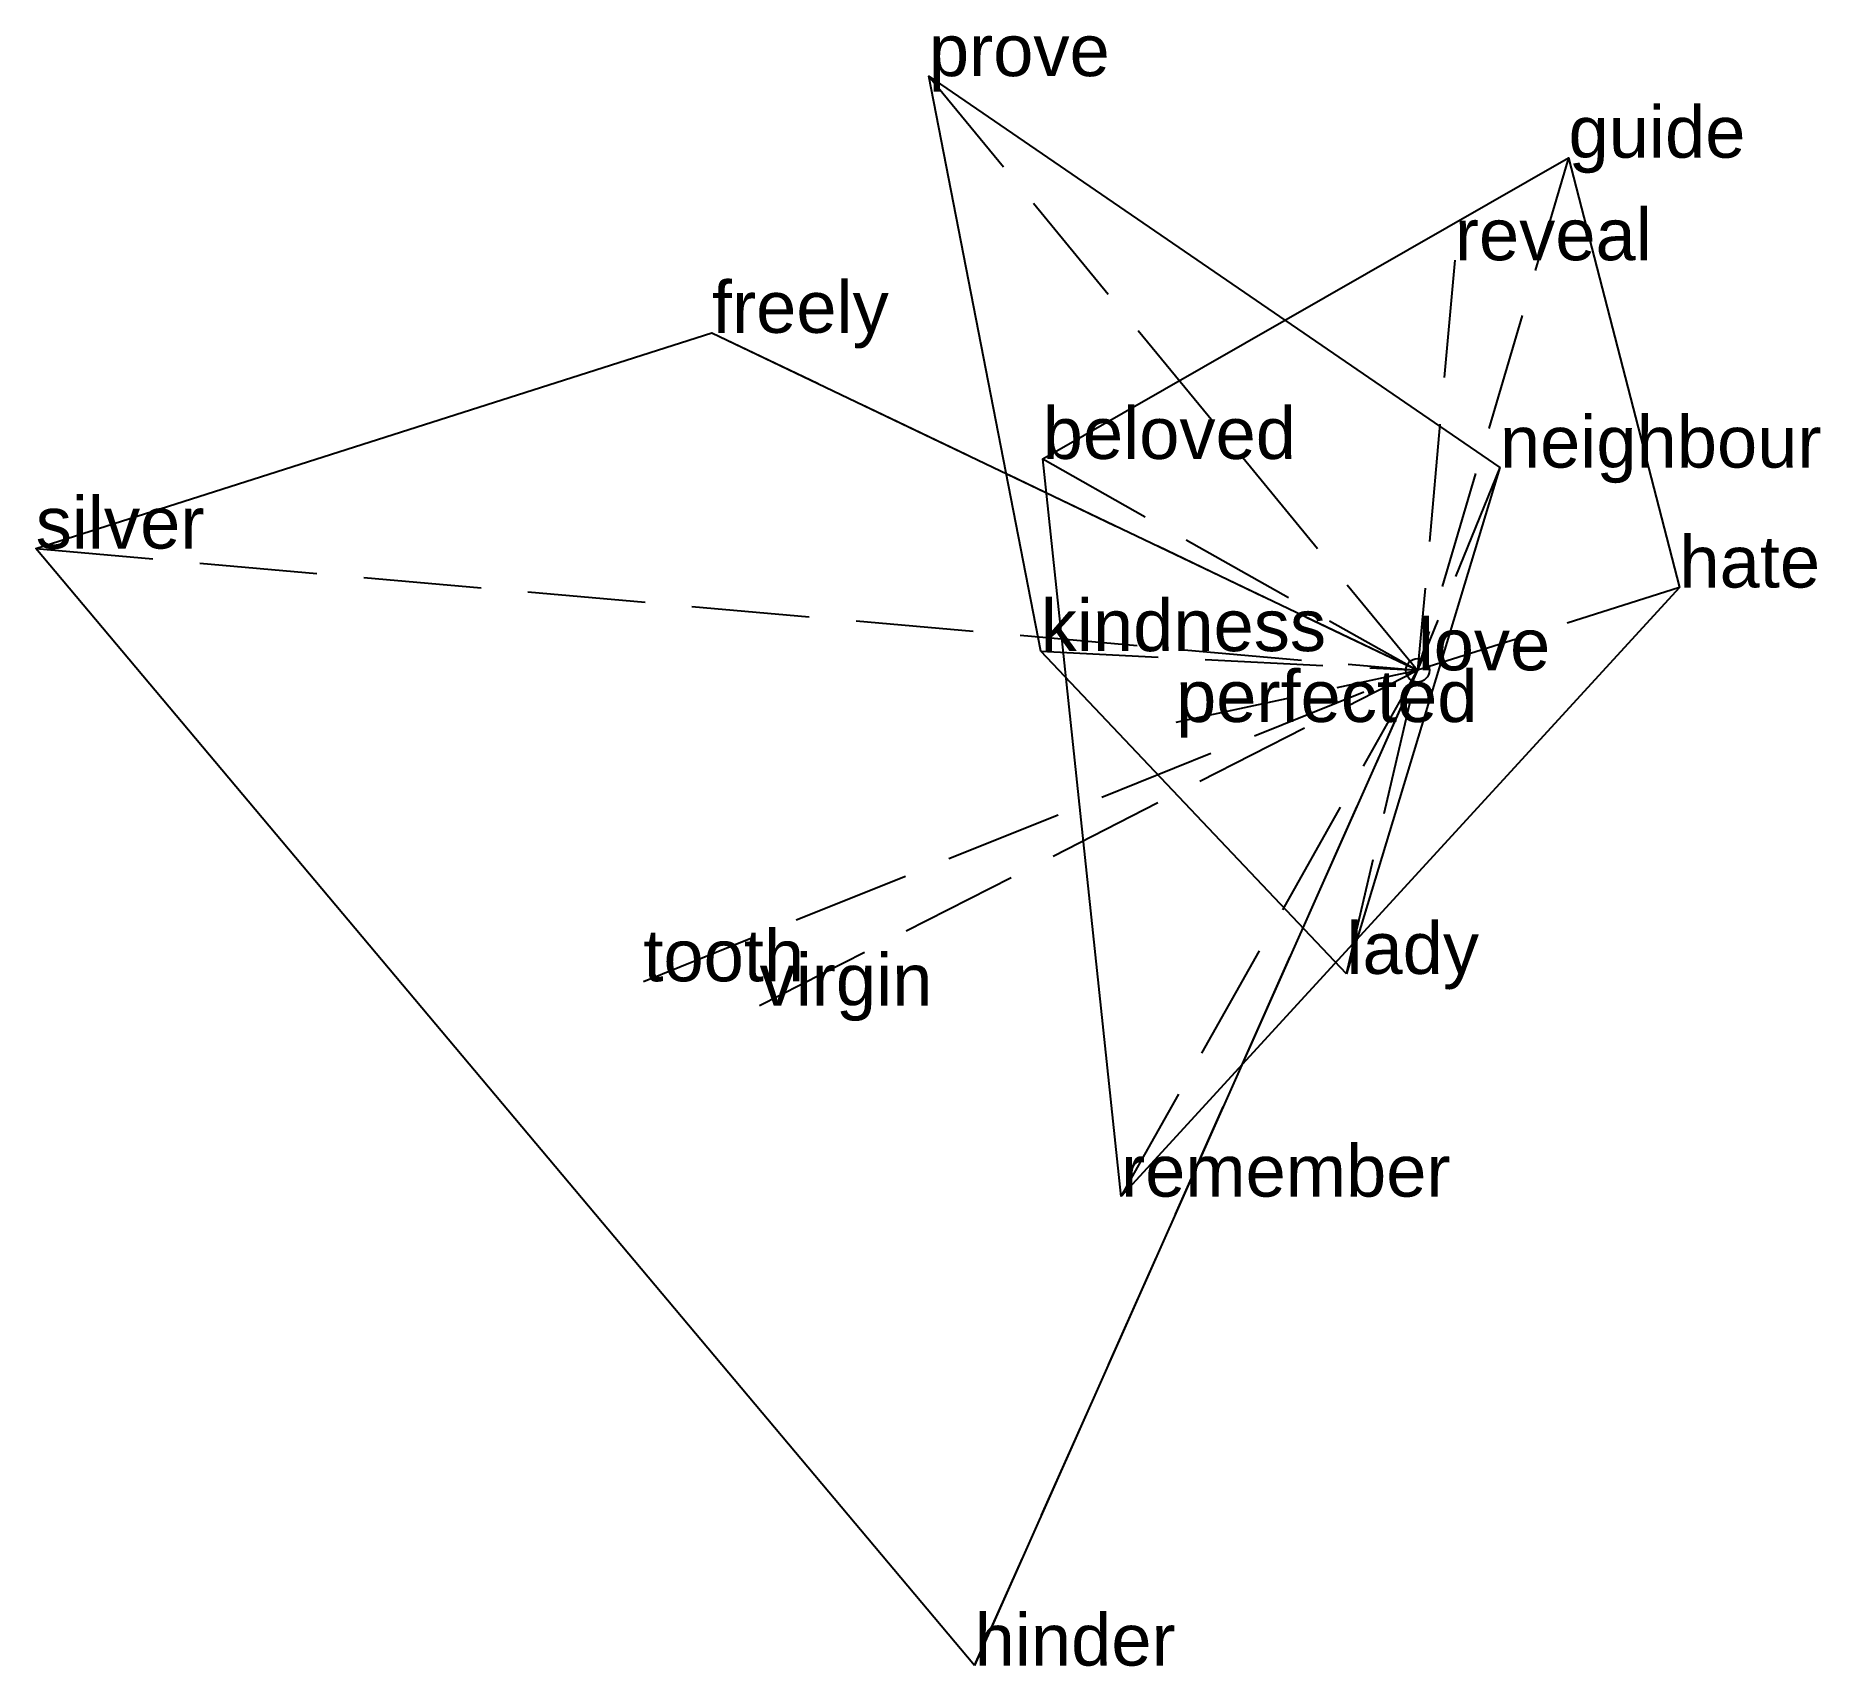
# Model space of a CAD drawing. Extents: x -2.94 to 0.86, y -2.12 to 1.35.
import ezdxf

# ---------------------------------------------------------------- set-up
doc = ezdxf.new("R2010")
doc.units = 0
doc.linetypes.add('DASHED2', pattern=[0.3, 0.25, -0.05])
for name, color, linetype in [('TEXT_nt', 1, 'CONTINUOUS'), ('TEXT_ot', 1, 'CONTINUOUS'), ('TEXT_q', 1, 'CONTINUOUS')]:
    doc.layers.add(name, color=color, linetype=linetype)
doc.styles.get("Standard").update_dxf_attribs({"font": 'arial.ttf'})

# ---------------------------------------------------------------- blocks, each defined once
blk = doc.blocks.new('ot-love')
at = {"layer": 'LINES_ot', "linetype": 'DASHED2'}
for p in [(0.3207, 1.0897), (0.0792, 0.8717), (-0.7967, 0.4493), (0.5563, 0.1759), (-0.6302, -1.1189), (0, 0)]:
    blk.add_line(p, (0, 0), dxfattribs=at)
at = {"layer": 'ORIGIN_ot'}
blk.add_circle((0, 0), 0.025, dxfattribs=at)
at = {"layer": 'TEXT_ot'}
for s, p in [('guide', (0.3207, 1.0897)), ('reveal', (0.0792, 0.8717)), ('beloved', (-0.7967, 0.4493)), ('hate', (0.5563, 0.1759)), ('love', (0, 0)), ('remember', (-0.6302, -1.1189))]:
    blk.add_text(s, height=0.11, dxfattribs=at).set_placement(p)
blk = doc.blocks.new('nt-love')
at = {"layer": 'LINES_nt', "linetype": 'DASHED2'}
for p in [(-1.0386, 1.2631), (0.1748, 0.4309), (-0.801, 0.0407), (-0.5134, -0.1099), (-0.1513, -0.6454), (0, 0)]:
    blk.add_line(p, (0, 0), dxfattribs=at)
at = {"layer": 'ORIGIN_nt'}
blk.add_circle((0, 0), 0.025, dxfattribs=at)
at = {"layer": 'TEXT_nt'}
for s, p in [('prove', (-1.0386, 1.2631)), ('neighbour', (0.1748, 0.4309)), ('kindness', (-0.801, 0.0407)), ('love', (0, 0)), ('perfected', (-0.5134, -0.1099)), ('lady', (-0.1513, -0.6454))]:
    blk.add_text(s, height=0.11, dxfattribs=at).set_placement(p)
blk = doc.blocks.new('q-love')
at = {"layer": 'LINES_q', "linetype": 'DASHED2'}
for p in [(-1.4996, 0.7174), (-2.9367, 0.2588), (-1.6454, -0.6612), (-1.3984, -0.7126), (-0.9414, -2.1158), (0, 0)]:
    blk.add_line(p, (0, 0), dxfattribs=at)
at = {"layer": 'ORIGIN_q'}
blk.add_circle((0, 0), 0.025, dxfattribs=at)
at = {"layer": 'TEXT_q'}
for s, p in [('freely', (-1.4996, 0.7174)), ('silver', (-2.9367, 0.2588)), ('love', (0, 0)), ('tooth', (-1.6454, -0.6612)), ('virgin', (-1.3984, -0.7126)), ('hinder', (-0.9414, -2.1158))]:
    blk.add_text(s, height=0.11, dxfattribs=at).set_placement(p)

msp = doc.modelspace()

# ---------------------------------------------------------------- linework, layer by layer
at = {"layer": 'OUTLINE_nt', "linetype": 'CONTINUOUS'}
msp.add_polyline3d([(-0.1513, -0.6454, 0), (-0.801, 0.0407, 0), (-1.0386, 1.2631, 0), (0.1748, 0.4309, 0), (-0.1513, -0.6454, 0)], close=True, dxfattribs=at)
at = {"layer": 'OUTLINE_ot', "linetype": 'CONTINUOUS'}
msp.add_polyline3d([(-0.6302, -1.1189, 0), (-0.7967, 0.4493, 0), (0.3207, 1.0897, 0), (0.5563, 0.1759, 0), (-0.6302, -1.1189, 0)], close=True, dxfattribs=at)
at = {"layer": 'OUTLINE_q', "linetype": 'CONTINUOUS'}
msp.add_polyline3d([(-0.9414, -2.1158, 0), (-2.9367, 0.2588, 0), (-1.4996, 0.7174, 0), (0, 0, 0), (-0.9414, -2.1158, 0)], close=True, dxfattribs=at)

# ---------------------------------------------------------------- block references
for name in ['nt-love', 'ot-love', 'q-love']:
    msp.add_blockref(name, (0, 0))

doc.saveas('drawing.dxf')
